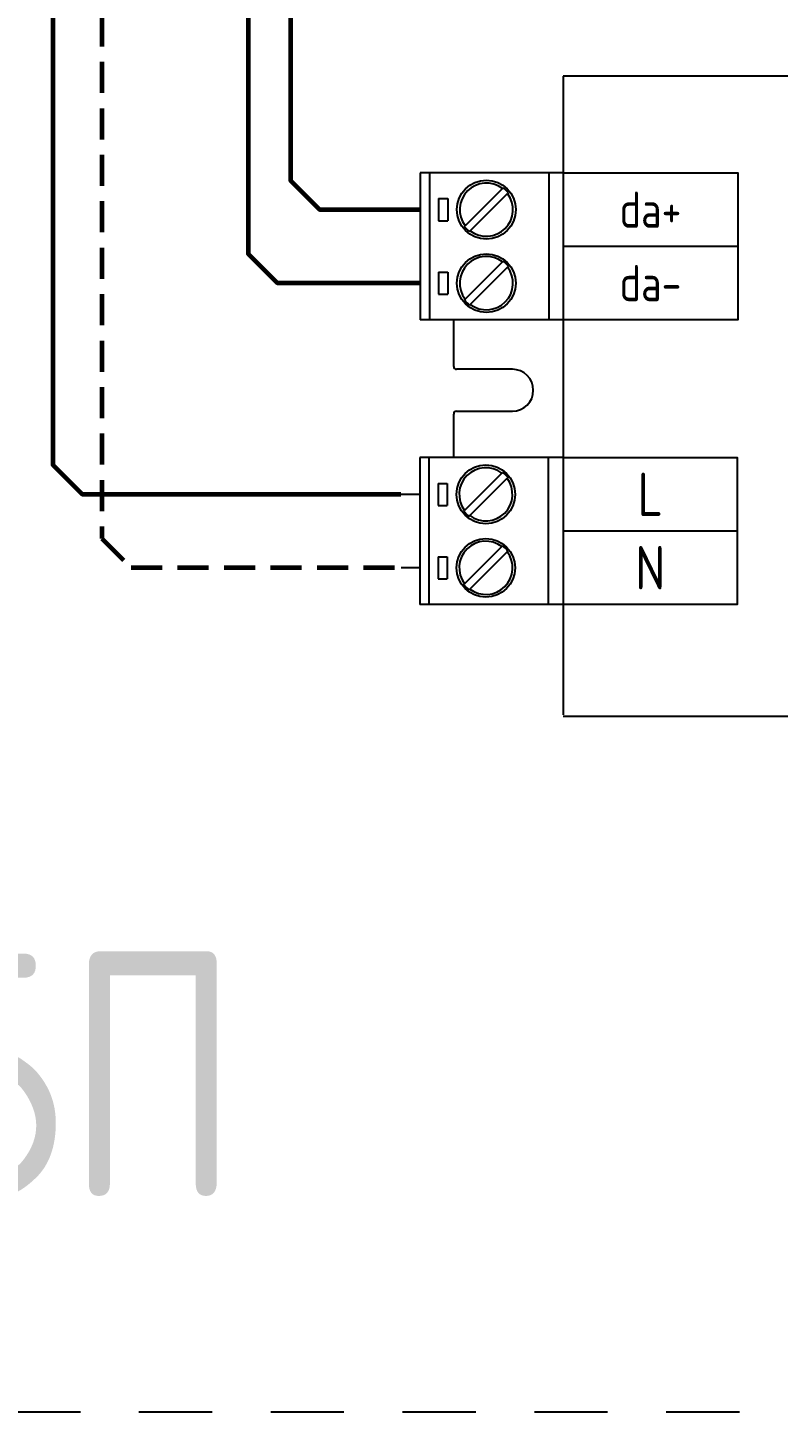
# Model space of a CAD drawing. Header units: millimetres. Extents: x -559267 to 14075, y 0 to 209897.
# Drawn here: x 876.68 to 895.9, y 59.17 to 94.65 of the extents above; entities that cross this region are included whole.
import ezdxf
from ezdxf.enums import TextEntityAlignment as Align

# ---------------------------------------------------------------- set-up
doc = ezdxf.new("R2010")
doc.units = ezdxf.units.MM
doc.linetypes.add('HIDDEN2', pattern=[4.7625, 3.175, -1.5875])
doc.linetypes.add('JIS_02_0.7', pattern=[1.35, 0.75, -0.6])
doc.layers.add('Enclosure', color=7, linetype='Continuous')
doc.layers.add('Таблицы', color=7, linetype='Continuous', lineweight=13)
doc.styles.get("Standard").update_dxf_attribs({"font": 'arial.ttf'})
doc.styles.add('Unecom', font='GOST2304A_0.ttf', dxfattribs={"height": 2.5})

# ---------------------------------------------------------------- blocks, each defined once
blk = doc.blocks.new('Dali Draiver1')
at = {"layer": 'Enclosure'}
for p, q in [((72.3, 44.253), (-72.3, 44.253)), ((-72.3, 44.253), (-72.3, 0.103)), ((-83.473, 35.042), (-82.184, 35.042)), ((-83.473, 29.962), (-82.184, 29.962)), ((-83.51, 15.356), (-82.22, 15.356)), ((-83.51, 10.276), (-82.22, 10.276)), ((-72.3, 0), (72.3, 0))]:
    blk.add_line(p, q, dxfattribs=at)
at = {"layer": 'Enclosure', "color": 7, "linetype": 'Continuous'}
for p, q in [((-82.184, 37.567), (-82.184, 27.407)), ((-81.549, 37.567), (-82.184, 37.567)), ((-73.294, 37.567), (-81.549, 37.567)), ((-81.549, 37.567), (-81.549, 27.407)), ((-72.3, 37.567), (-73.294, 37.567)), ((-73.294, 37.567), (-73.294, 27.407)), ((-76.502, 36.497), (-79.081, 33.917)), ((-76.502, 36.497), (-76.451, 36.548)), ((-80.914, 35.789), (-80.914, 34.265)), ((-80.914, 35.789), (-80.279, 35.789)), ((-80.279, 35.789), (-80.279, 34.265)), ((-78.722, 33.558), (-76.143, 36.137)), ((-76.092, 36.188), (-76.143, 36.137)), ((-80.914, 34.265), (-80.279, 34.265)), ((-79.132, 33.866), (-79.081, 33.917)), ((-78.722, 33.558), (-78.773, 33.507)), ((-80.914, 30.709), (-80.914, 29.185)), ((-80.914, 30.709), (-80.279, 30.709)), ((-80.279, 30.709), (-80.279, 29.185)), ((-76.502, 31.417), (-79.081, 28.837)), ((-78.722, 28.478), (-76.143, 31.057)), ((-76.502, 31.417), (-76.451, 31.468)), ((-76.092, 31.108), (-76.143, 31.057)), ((-80.914, 29.185), (-80.279, 29.185)), ((-79.132, 28.786), (-79.081, 28.837)), ((-78.722, 28.478), (-78.773, 28.427)), ((-81.549, 27.407), (-82.184, 27.407)), ((-73.294, 27.407), (-81.549, 27.407)), ((-79.867, 24.189), (-79.867, 27.407)), ((-72.3, 27.407), (-73.294, 27.407)), ((-75.814, 23.989), (-79.667, 23.989)), ((-79.667, 21.094), (-75.814, 21.094)), ((-79.867, 17.881), (-79.867, 20.894)), ((-81.585, 17.881), (-82.22, 17.881)), ((-82.22, 17.881), (-82.22, 7.721)), ((-73.33, 17.881), (-81.585, 17.881)), ((-81.585, 17.881), (-81.585, 7.721)), ((-72.336, 17.881), (-73.33, 17.881)), ((-73.33, 17.881), (-73.33, 7.721)), ((-76.538, 16.811), (-79.118, 14.231)), ((-78.758, 13.872), (-76.179, 16.451)), ((-76.538, 16.811), (-76.487, 16.862)), ((-76.128, 16.502), (-76.179, 16.451)), ((-80.95, 16.103), (-80.95, 14.579)), ((-80.95, 16.103), (-80.315, 16.103)), ((-80.315, 16.103), (-80.315, 14.579)), ((-80.95, 14.579), (-80.315, 14.579)), ((-79.169, 14.18), (-79.118, 14.231)), ((-78.758, 13.872), (-78.809, 13.821)), ((-76.538, 11.731), (-79.118, 9.151)), ((-76.538, 11.731), (-76.487, 11.782)), ((-80.95, 11.023), (-80.95, 9.499)), ((-80.95, 11.023), (-80.315, 11.023)), ((-80.315, 11.023), (-80.315, 9.499)), ((-78.758, 8.792), (-76.179, 11.371)), ((-76.128, 11.422), (-76.179, 11.371)), ((-80.95, 9.499), (-80.315, 9.499)), ((-79.169, 9.1), (-79.118, 9.151)), ((-78.758, 8.792), (-78.809, 8.741)), ((-81.585, 7.721), (-82.22, 7.721)), ((-73.33, 7.721), (-81.585, 7.721)), ((-72.336, 7.721), (-73.33, 7.721))]:
    blk.add_line(p, q, dxfattribs=at)
at = {"layer": 'Enclosure'}
for points in [[(-72.3, 37.567), (-60.239, 37.567), (-60.239, 27.407), (-72.3, 27.407)], [(-60.239, 32.487), (-72.3, 32.487)], [(-72.336, 17.881), (-60.275, 17.881), (-60.275, 7.721), (-72.336, 7.721)], [(-60.275, 12.801), (-72.336, 12.801)]]:
    blk.add_lwpolyline(points, dxfattribs=at)
at = {"layer": 'Enclosure', "color": 7, "linetype": 'Continuous'}
for centre in [(-77.612, 35.027), (-77.612, 29.947), (-77.648, 15.341), (-77.648, 10.261)]:
    blk.add_circle(centre, 2.032, dxfattribs=at)
for centre, radius, start, end in [((-77.612, 35.027), 1.842, 52.92814, 217.07186), ((-77.612, 35.027), 1.913, 37.37003, 52.62997), ((-77.612, 35.027), 1.841, 232.92814, 37.07186), ((-77.612, 35.027), 1.913, 217.37003, 232.62997), ((-77.612, 29.947), 1.841, 52.92814, 217.07186), ((-77.612, 29.947), 1.842, 232.92814, 37.07186), ((-77.612, 29.947), 1.913, 37.37003, 52.62997), ((-77.612, 29.947), 1.913, 217.37003, 232.62997), ((-75.814, 22.541), 1.448, 270, 90), ((-77.648, 15.341), 1.842, 52.92814, 217.07186), ((-77.648, 15.341), 1.841, 232.92814, 37.07186), ((-77.648, 15.341), 1.913, 37.37003, 52.62997), ((-77.648, 15.341), 1.913, 217.37003, 232.62997), ((-77.648, 10.261), 1.841, 52.92814, 217.07186), ((-77.648, 10.261), 1.913, 37.37003, 52.62997), ((-77.648, 10.261), 1.842, 232.92814, 37.07186), ((-77.648, 10.261), 1.913, 217.37003, 232.62997)]:
    blk.add_arc(centre, radius, start, end, dxfattribs=at)
for centre, major_axis in [((-79.667, 24.189), (0.142, 0.142)), ((-79.667, 20.894), (0.142, -0.142))]:
    blk.add_ellipse(centre, major_axis=major_axis, ratio=0.999315, start_param=2.356537, end_param=3.926648, dxfattribs=at)
at = {"attachment_point": 5, "style": 'Unecom'}
for s, insert, char_height, width in [('da+', (-66.27, 35.027), 2.5, 12.06082), ('da-', (-66.27, 29.947), 2.5, 12.06082), ('L', (-66.288, 15.341), 3, 12.02459), ('N', (-66.288, 10.261), 3, 12.02459)]:
    blk.add_mtext(s, dxfattribs=dict(at, insert=insert, char_height=char_height, width=width))
at = {"style": 'Unecom'}
blk.add_attdef('№ДЕКОДЕРА', text='', height=2.5, dxfattribs=at).set_placement((0.931, 32.77), align=Align.MIDDLE_CENTER)
at = {"color": 3}
blk.add_attdef('PHYSICAL.ADD.', text='', height=2.5, dxfattribs=at).set_placement((2.558, 14.474), align=Align.CENTER)
at = {"color": 3, "flags": 2}
blk.add_attdef('REFERENCE', text='', height=2.5, dxfattribs=at).set_placement((-41.054, 3.944), align=Align.CENTER)
blk = doc.blocks.new('$RECOVER_230809152414-111111')
at = {"color": 116, "lineweight": 60, "true_color": 0x136734}
blk.add_lwpolyline([(263.23, 552.3), (263.23, 567.4), (260.27, 570.36), (242.34, 570.36), (239.38, 567.4), (239.38, 374.73), (236.41, 371.77), (83.41, 371.77), (80.45, 368.8), (80.45, 342.67), (83.41, 339.7), (98.07, 339.7), (83.41, 339.7), (80.45, 336.74), (80.45, 230.69), (83.41, 227.73), (98.07, 227.73), (83.41, 227.73), (80.45, 224.76), (80.45, 118.72), (83.41, 115.75), (98.07, 115.75)], dxfattribs=at)
at = {"color": 32, "lineweight": 60, "true_color": 0xcd6928}
blk.add_lwpolyline([(249.45, 552.3), (249.45, 564.03), (246.48, 566.99), (238.89, 566.99), (235.93, 564.03), (235.93, 371.12), (232.96, 368.16), (87.75, 368.16), (84.79, 365.19), (84.79, 350.2), (87.75, 347.23), (98.07, 347.23), (87.75, 347.23), (84.79, 344.27), (84.79, 238.22), (87.75, 235.26), (98.07, 235.26), (87.75, 235.26), (84.79, 232.29), (84.79, 126.24), (87.75, 123.28), (98.07, 123.28)], dxfattribs=at)
at = {"color": 30, "lineweight": 60, "true_color": 0xf26722}
blk.add_lwpolyline([(117.99, 450.38), (117.99, 405.51), (114.99, 402.51), (65.45, 402.51), (63.45, 402.51), (60.45, 399.51), (60.45, 209.08), (63.45, 206.08), (96.1, 206.08), (63.45, 206.08), (60.45, 203.08), (60.45, 97.1), (63.45, 94.1), (96.1, 94.1)], dxfattribs=at)
at = {"color": 4, "linetype": 'HIDDEN2', "lineweight": 60}
blk.add_lwpolyline([(134.72, 422.22), (134.72, 400.51), (131.72, 397.51), (70.45, 397.51), (68.45, 397.51), (65.45, 394.51), (65.45, 201.55), (68.45, 198.55), (96.1, 198.55), (68.45, 198.55), (65.45, 195.55), (65.45, 89.57), (68.45, 86.57), (96.1, 86.57)], dxfattribs=at)
at = {"color": 40, "linetype": 'JIS_02_0.7', "lineweight": 25, "ltscale": 10, "true_color": 0xf8d731}
blk.add_lwpolyline([(360.26, 382.51), (360.26, 0), (0, 0), (0, 382.51), (360.26, 382.51)], dxfattribs=at)
at = {"layer": 'Таблицы', "color": 1, "xscale": 1.482165903010609, "yscale": 1.482165903010609, "zscale": 1.482165903010609}
blk.add_blockref('Dali Draiver1', (219.88, 71.34), dxfattribs=at)
at = {"insert": (21.25, 47.09), "char_height": 25, "attachment_point": 1, "style": 'Unecom'}
blk.add_mtext_dynamic_manual_height_columns('ЩБП', width=63.6309, gutter_width=12.5, heights=[0], dxfattribs=at)

msp = doc.modelspace()

# ---------------------------------------------------------------- block references
at = {"xscale": 0.25, "yscale": 0.25, "zscale": 0.25}
msp.add_blockref('$RECOVER_230809152414-111111', (862.217, 59.171), dxfattribs=at)

doc.saveas('drawing.dxf')
